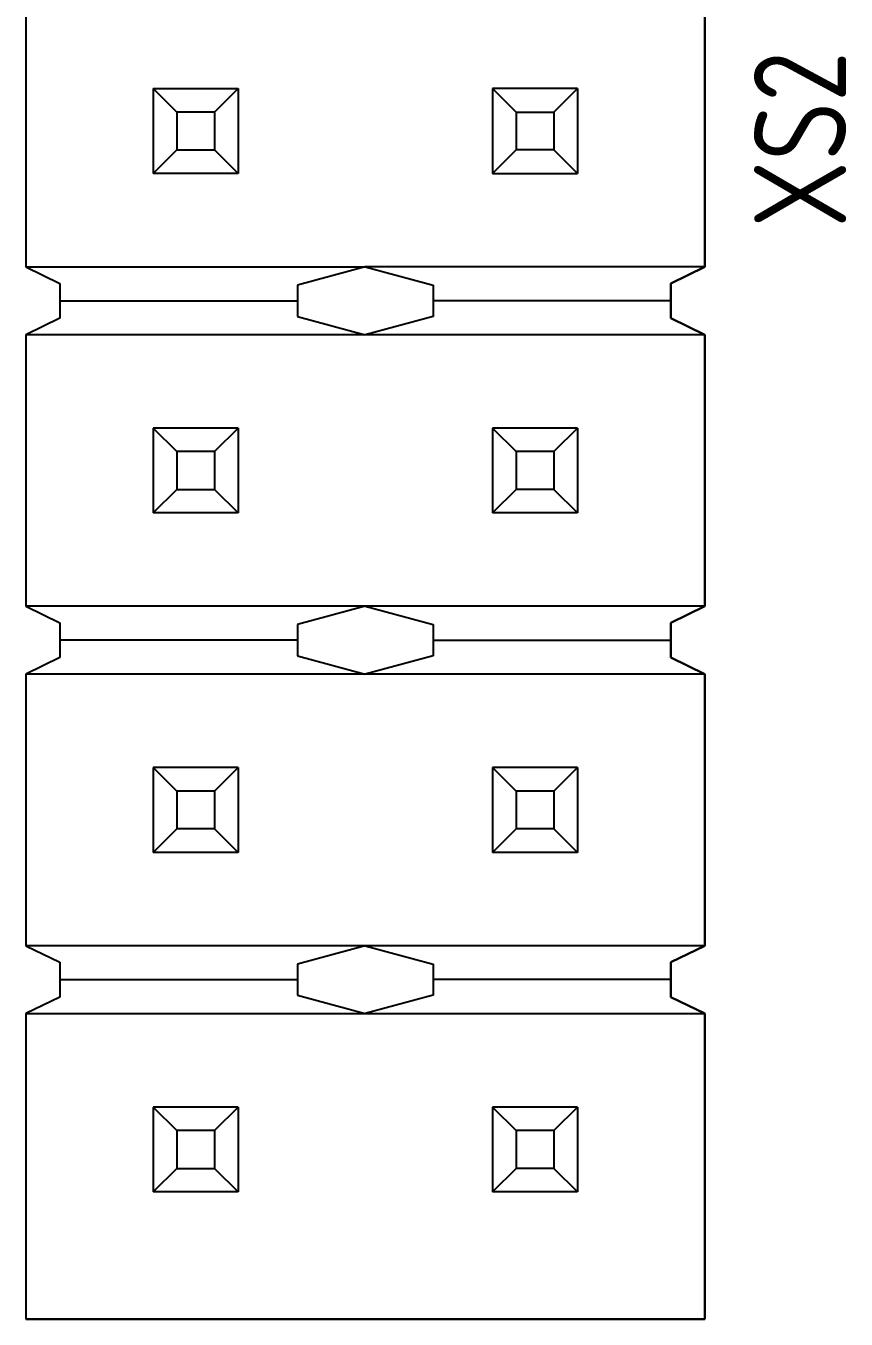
# Model space of a CAD drawing. Header units: inches. Extents: x 0 to 841, y -594 to 0.
# Drawn here: x 440.11 to 452.38, y -284.63 to -265.28 of the extents above; entities that cross this region are included whole.
import ezdxf

# ---------------------------------------------------------------- set-up
doc = ezdxf.new("R2010")
doc.units = ezdxf.units.IN
doc.header["$MEASUREMENT"] = 0
doc.styles.add('GOST type A0', font='', dxfattribs={"height": 2.116667})
doc.styles.get('GOST type A0').set_extended_font_data('GOST type A')

msp = doc.modelspace()

# ---------------------------------------------------------------- linework, layer by layer
at = {"color": 7, "true_color": 0xffffff}
for p, q in [((440.106, -264.822), (440.106, -268.886)), ((440.106, -264.822), (440.106, -268.886)), ((450.266, -268.886), (450.266, -264.822)), ((450.266, -264.822), (450.266, -268.886)), ((442.012, -266.22), (442.364, -266.572)), ((442.012, -266.22), (443.282, -266.22)), ((442.012, -266.22), (442.012, -267.49)), ((443.282, -266.22), (442.93, -266.572)), ((443.282, -266.22), (443.282, -267.49)), ((447.092, -266.22), (447.092, -267.49)), ((447.092, -266.22), (447.444, -266.572)), ((448.362, -266.22), (447.092, -266.22)), ((448.362, -266.22), (448.01, -266.572)), ((448.362, -266.22), (448.362, -267.49)), ((442.364, -266.572), (442.364, -267.138)), ((442.93, -266.572), (442.364, -266.572)), ((442.93, -266.572), (442.93, -267.138)), ((447.444, -266.572), (447.444, -267.138)), ((447.444, -266.572), (448.01, -266.572)), ((448.01, -266.572), (448.01, -267.138)), ((442.364, -267.138), (442.012, -267.49)), ((442.364, -267.138), (442.93, -267.138)), ((442.93, -267.138), (443.282, -267.49)), ((447.444, -267.138), (447.092, -267.49)), ((448.01, -267.138), (447.444, -267.138)), ((448.01, -267.138), (448.362, -267.49)), ((443.282, -267.49), (442.012, -267.49)), ((447.092, -267.49), (448.362, -267.49)), ((440.106, -268.886), (440.614, -269.134)), ((440.106, -268.886), (440.614, -269.134)), ((440.106, -268.886), (445.186, -268.886)), ((445.186, -268.886), (444.17, -269.16)), ((445.186, -268.886), (446.202, -269.16)), ((450.266, -268.886), (445.186, -268.886)), ((449.758, -269.134), (450.266, -268.886)), ((450.266, -268.886), (449.758, -269.134)), ((440.614, -269.134), (440.614, -269.654)), ((440.614, -269.134), (440.614, -269.394)), ((444.17, -269.16), (444.17, -269.394)), ((446.202, -269.16), (446.202, -269.394)), ((449.758, -269.654), (449.758, -269.134)), ((449.758, -269.134), (449.758, -269.394)), ((440.614, -269.394), (440.614, -269.654)), ((440.614, -269.394), (444.17, -269.394)), ((444.17, -269.394), (444.17, -269.628)), ((449.758, -269.394), (446.202, -269.394)), ((446.202, -269.394), (446.202, -269.628)), ((449.758, -269.394), (449.758, -269.654)), ((440.614, -269.654), (440.106, -269.902)), ((440.614, -269.654), (440.106, -269.902)), ((444.17, -269.628), (445.186, -269.902)), ((446.202, -269.628), (445.186, -269.902)), ((450.266, -269.902), (449.758, -269.654)), ((449.758, -269.654), (450.266, -269.902)), ((440.106, -269.902), (440.106, -273.966)), ((440.106, -269.902), (440.106, -273.966)), ((445.186, -269.902), (440.106, -269.902)), ((450.266, -269.902), (445.186, -269.902)), ((450.266, -273.966), (450.266, -269.902)), ((450.266, -269.902), (450.266, -273.966)), ((442.012, -271.3), (442.364, -271.652)), ((443.282, -271.3), (442.012, -271.3)), ((442.012, -271.3), (442.012, -272.57)), ((443.282, -271.3), (442.93, -271.652)), ((443.282, -271.3), (443.282, -272.57)), ((447.092, -271.3), (447.092, -272.57)), ((447.092, -271.3), (447.444, -271.652)), ((448.362, -271.3), (447.092, -271.3)), ((448.362, -271.3), (448.01, -271.652)), ((448.362, -271.3), (448.362, -272.57)), ((442.364, -271.652), (442.364, -272.218)), ((442.93, -271.652), (442.364, -271.652)), ((442.93, -271.652), (442.93, -272.218)), ((447.444, -271.652), (447.444, -272.218)), ((448.01, -271.652), (447.444, -271.652)), ((448.01, -271.652), (448.01, -272.218)), ((442.364, -272.218), (442.012, -272.57)), ((442.364, -272.218), (442.93, -272.218)), ((442.93, -272.218), (443.282, -272.57)), ((447.444, -272.218), (447.092, -272.57)), ((448.01, -272.218), (447.444, -272.218)), ((448.01, -272.218), (448.362, -272.57)), ((443.282, -272.57), (442.012, -272.57)), ((448.362, -272.57), (447.092, -272.57)), ((440.106, -273.966), (440.614, -274.214)), ((440.106, -273.966), (440.614, -274.214)), ((445.186, -273.966), (440.106, -273.966)), ((445.186, -273.966), (444.17, -274.24)), ((445.186, -273.966), (446.202, -274.24)), ((450.266, -273.966), (445.186, -273.966)), ((449.758, -274.214), (450.266, -273.966)), ((450.266, -273.966), (449.758, -274.214)), ((440.614, -274.214), (440.614, -274.734)), ((440.614, -274.214), (440.614, -274.474)), ((449.758, -274.734), (449.758, -274.214)), ((449.758, -274.214), (449.758, -274.474)), ((444.17, -274.24), (444.17, -274.474)), ((446.202, -274.24), (446.202, -274.474)), ((440.614, -274.474), (440.614, -274.734)), ((444.17, -274.474), (440.614, -274.474)), ((444.17, -274.474), (444.17, -274.708)), ((446.202, -274.474), (449.758, -274.474)), ((446.202, -274.474), (446.202, -274.708)), ((449.758, -274.474), (449.758, -274.734)), ((440.614, -274.734), (440.106, -274.982)), ((440.614, -274.734), (440.106, -274.982)), ((444.17, -274.708), (445.186, -274.982)), ((446.202, -274.708), (445.186, -274.982)), ((450.266, -274.982), (449.758, -274.734)), ((449.758, -274.734), (450.266, -274.982)), ((440.106, -274.982), (440.106, -279.046)), ((440.106, -274.982), (440.106, -279.046)), ((445.186, -274.982), (440.106, -274.982)), ((450.266, -274.982), (445.186, -274.982)), ((450.266, -279.046), (450.266, -274.982)), ((450.266, -274.982), (450.266, -279.046)), ((442.012, -276.38), (442.364, -276.732)), ((443.282, -276.38), (442.012, -276.38)), ((442.012, -276.38), (442.012, -277.65)), ((443.282, -276.38), (442.93, -276.732)), ((443.282, -276.38), (443.282, -277.65)), ((447.092, -276.38), (447.092, -277.65)), ((447.092, -276.38), (447.444, -276.732)), ((448.362, -276.38), (447.092, -276.38)), ((448.362, -276.38), (448.01, -276.732)), ((448.362, -276.38), (448.362, -277.65)), ((442.364, -276.732), (442.364, -277.298)), ((442.93, -276.732), (442.364, -276.732)), ((442.93, -276.732), (442.93, -277.298)), ((447.444, -276.732), (447.444, -277.298)), ((448.01, -276.732), (447.444, -276.732)), ((448.01, -276.732), (448.01, -277.298)), ((442.364, -277.298), (442.012, -277.65)), ((442.93, -277.298), (442.364, -277.298)), ((442.93, -277.298), (443.282, -277.65)), ((447.444, -277.298), (447.092, -277.65)), ((448.01, -277.298), (447.444, -277.298)), ((448.01, -277.298), (448.362, -277.65)), ((443.282, -277.65), (442.012, -277.65)), ((448.362, -277.65), (447.092, -277.65)), ((440.106, -279.046), (440.614, -279.294)), ((440.106, -279.046), (440.614, -279.294)), ((445.186, -279.046), (440.106, -279.046)), ((445.186, -279.046), (444.17, -279.32)), ((445.186, -279.046), (446.202, -279.32)), ((450.266, -279.046), (445.186, -279.046)), ((449.758, -279.294), (450.266, -279.046)), ((450.266, -279.046), (449.758, -279.294)), ((440.614, -279.294), (440.614, -279.814)), ((440.614, -279.294), (440.614, -279.554)), ((444.17, -279.32), (444.17, -279.554)), ((446.202, -279.32), (446.202, -279.554)), ((449.758, -279.814), (449.758, -279.294)), ((449.758, -279.294), (449.758, -279.554)), ((440.614, -279.554), (440.614, -279.814)), ((440.614, -279.554), (444.17, -279.554)), ((444.17, -279.554), (444.17, -279.788)), ((449.758, -279.554), (446.202, -279.554)), ((446.202, -279.554), (446.202, -279.788)), ((449.758, -279.554), (449.758, -279.814)), ((440.614, -279.814), (440.106, -280.062)), ((440.614, -279.814), (440.106, -280.062)), ((444.17, -279.788), (445.186, -280.062)), ((446.202, -279.788), (445.186, -280.062)), ((450.266, -280.062), (449.758, -279.814)), ((449.758, -279.814), (450.266, -280.062)), ((440.106, -280.062), (440.106, -284.634)), ((440.106, -280.062), (440.106, -284.634)), ((440.106, -280.062), (445.186, -280.062)), ((445.186, -280.062), (450.266, -280.062)), ((450.266, -284.634), (450.266, -280.062)), ((450.266, -280.062), (450.266, -284.634)), ((442.012, -281.46), (442.364, -281.812)), ((443.282, -281.46), (442.012, -281.46)), ((442.012, -281.46), (442.012, -282.73)), ((443.282, -281.46), (442.93, -281.812)), ((443.282, -281.46), (443.282, -282.73)), ((448.362, -281.46), (447.092, -281.46)), ((447.092, -281.46), (447.444, -281.812)), ((447.092, -281.46), (447.092, -282.73)), ((448.362, -281.46), (448.01, -281.812)), ((448.362, -281.46), (448.362, -282.73)), ((442.364, -281.812), (442.364, -282.378)), ((442.93, -281.812), (442.364, -281.812)), ((442.93, -281.812), (442.93, -282.378)), ((448.01, -281.812), (447.444, -281.812)), ((447.444, -281.812), (447.444, -282.378)), ((448.01, -281.812), (448.01, -282.378)), ((442.364, -282.378), (442.012, -282.73)), ((442.364, -282.378), (442.93, -282.378)), ((442.93, -282.378), (443.282, -282.73)), ((447.444, -282.378), (447.092, -282.73)), ((448.01, -282.378), (447.444, -282.378)), ((448.01, -282.378), (448.362, -282.73)), ((443.282, -282.73), (442.012, -282.73)), ((448.362, -282.73), (447.092, -282.73)), ((440.106, -284.634), (450.266, -284.634)), ((450.266, -284.634), (440.106, -284.634))]:
    msp.add_line(p, q, dxfattribs=at)
at = {"color": 18, "true_color": 0x000000}
for p, q in [((440.106, -264.822), (440.106, -268.886)), ((440.106, -264.822), (440.106, -268.886)), ((450.266, -268.886), (450.266, -264.822)), ((450.266, -264.822), (450.266, -268.886)), ((442.012, -266.22), (442.364, -266.572)), ((442.012, -266.22), (443.282, -266.22)), ((442.012, -266.22), (442.012, -267.49)), ((443.282, -266.22), (442.93, -266.572)), ((443.282, -266.22), (443.282, -267.49)), ((447.092, -266.22), (447.092, -267.49)), ((447.092, -266.22), (447.444, -266.572)), ((448.362, -266.22), (447.092, -266.22)), ((448.362, -266.22), (448.01, -266.572)), ((448.362, -266.22), (448.362, -267.49)), ((442.364, -266.572), (442.364, -267.138)), ((442.93, -266.572), (442.364, -266.572)), ((442.93, -266.572), (442.93, -267.138)), ((447.444, -266.572), (447.444, -267.138)), ((447.444, -266.572), (448.01, -266.572)), ((448.01, -266.572), (448.01, -267.138)), ((442.364, -267.138), (442.012, -267.49)), ((442.364, -267.138), (442.93, -267.138)), ((442.93, -267.138), (443.282, -267.49)), ((447.444, -267.138), (447.092, -267.49)), ((448.01, -267.138), (447.444, -267.138)), ((448.01, -267.138), (448.362, -267.49)), ((443.282, -267.49), (442.012, -267.49)), ((447.092, -267.49), (448.362, -267.49)), ((440.106, -268.886), (440.614, -269.134)), ((440.106, -268.886), (440.614, -269.134)), ((440.106, -268.886), (445.186, -268.886)), ((445.186, -268.886), (444.17, -269.16)), ((445.186, -268.886), (446.202, -269.16)), ((450.266, -268.886), (445.186, -268.886)), ((449.758, -269.134), (450.266, -268.886)), ((450.266, -268.886), (449.758, -269.134)), ((440.614, -269.134), (440.614, -269.654)), ((440.614, -269.134), (440.614, -269.394)), ((444.17, -269.16), (444.17, -269.394)), ((446.202, -269.16), (446.202, -269.394)), ((449.758, -269.654), (449.758, -269.134)), ((449.758, -269.134), (449.758, -269.394)), ((440.614, -269.394), (440.614, -269.654)), ((440.614, -269.394), (444.17, -269.394)), ((444.17, -269.394), (444.17, -269.628)), ((449.758, -269.394), (446.202, -269.394)), ((446.202, -269.394), (446.202, -269.628)), ((449.758, -269.394), (449.758, -269.654)), ((440.614, -269.654), (440.106, -269.902)), ((440.614, -269.654), (440.106, -269.902)), ((444.17, -269.628), (445.186, -269.902)), ((446.202, -269.628), (445.186, -269.902)), ((450.266, -269.902), (449.758, -269.654)), ((449.758, -269.654), (450.266, -269.902)), ((440.106, -269.902), (440.106, -273.966)), ((440.106, -269.902), (440.106, -273.966)), ((445.186, -269.902), (440.106, -269.902)), ((450.266, -269.902), (445.186, -269.902)), ((450.266, -273.966), (450.266, -269.902)), ((450.266, -269.902), (450.266, -273.966)), ((442.012, -271.3), (442.364, -271.652)), ((443.282, -271.3), (442.012, -271.3)), ((442.012, -271.3), (442.012, -272.57)), ((443.282, -271.3), (442.93, -271.652)), ((443.282, -271.3), (443.282, -272.57)), ((447.092, -271.3), (447.092, -272.57)), ((447.092, -271.3), (447.444, -271.652)), ((448.362, -271.3), (447.092, -271.3)), ((448.362, -271.3), (448.01, -271.652)), ((448.362, -271.3), (448.362, -272.57)), ((442.364, -271.652), (442.364, -272.218)), ((442.93, -271.652), (442.364, -271.652)), ((442.93, -271.652), (442.93, -272.218)), ((447.444, -271.652), (447.444, -272.218)), ((448.01, -271.652), (447.444, -271.652)), ((448.01, -271.652), (448.01, -272.218)), ((442.364, -272.218), (442.012, -272.57)), ((442.364, -272.218), (442.93, -272.218)), ((442.93, -272.218), (443.282, -272.57)), ((447.444, -272.218), (447.092, -272.57)), ((448.01, -272.218), (447.444, -272.218)), ((448.01, -272.218), (448.362, -272.57)), ((443.282, -272.57), (442.012, -272.57)), ((448.362, -272.57), (447.092, -272.57)), ((440.106, -273.966), (440.614, -274.214)), ((440.106, -273.966), (440.614, -274.214)), ((445.186, -273.966), (440.106, -273.966)), ((445.186, -273.966), (444.17, -274.24)), ((445.186, -273.966), (446.202, -274.24)), ((450.266, -273.966), (445.186, -273.966)), ((449.758, -274.214), (450.266, -273.966)), ((450.266, -273.966), (449.758, -274.214)), ((440.614, -274.214), (440.614, -274.734)), ((440.614, -274.214), (440.614, -274.474)), ((449.758, -274.734), (449.758, -274.214)), ((449.758, -274.214), (449.758, -274.474)), ((444.17, -274.24), (444.17, -274.474)), ((446.202, -274.24), (446.202, -274.474)), ((440.614, -274.474), (440.614, -274.734)), ((444.17, -274.474), (440.614, -274.474)), ((444.17, -274.474), (444.17, -274.708)), ((446.202, -274.474), (449.758, -274.474)), ((446.202, -274.474), (446.202, -274.708)), ((449.758, -274.474), (449.758, -274.734)), ((440.614, -274.734), (440.106, -274.982)), ((440.614, -274.734), (440.106, -274.982)), ((444.17, -274.708), (445.186, -274.982)), ((446.202, -274.708), (445.186, -274.982)), ((450.266, -274.982), (449.758, -274.734)), ((449.758, -274.734), (450.266, -274.982)), ((440.106, -274.982), (440.106, -279.046)), ((440.106, -274.982), (440.106, -279.046)), ((445.186, -274.982), (440.106, -274.982)), ((450.266, -274.982), (445.186, -274.982)), ((450.266, -279.046), (450.266, -274.982)), ((450.266, -274.982), (450.266, -279.046)), ((442.012, -276.38), (442.364, -276.732)), ((443.282, -276.38), (442.012, -276.38)), ((442.012, -276.38), (442.012, -277.65)), ((443.282, -276.38), (442.93, -276.732)), ((443.282, -276.38), (443.282, -277.65)), ((447.092, -276.38), (447.092, -277.65)), ((447.092, -276.38), (447.444, -276.732)), ((448.362, -276.38), (447.092, -276.38)), ((448.362, -276.38), (448.01, -276.732)), ((448.362, -276.38), (448.362, -277.65)), ((442.364, -276.732), (442.364, -277.298)), ((442.93, -276.732), (442.364, -276.732)), ((442.93, -276.732), (442.93, -277.298)), ((447.444, -276.732), (447.444, -277.298)), ((448.01, -276.732), (447.444, -276.732)), ((448.01, -276.732), (448.01, -277.298)), ((442.364, -277.298), (442.012, -277.65)), ((442.93, -277.298), (442.364, -277.298)), ((442.93, -277.298), (443.282, -277.65)), ((447.444, -277.298), (447.092, -277.65)), ((448.01, -277.298), (447.444, -277.298)), ((448.01, -277.298), (448.362, -277.65)), ((443.282, -277.65), (442.012, -277.65)), ((448.362, -277.65), (447.092, -277.65)), ((440.106, -279.046), (440.614, -279.294)), ((440.106, -279.046), (440.614, -279.294)), ((445.186, -279.046), (440.106, -279.046)), ((445.186, -279.046), (444.17, -279.32)), ((445.186, -279.046), (446.202, -279.32)), ((450.266, -279.046), (445.186, -279.046)), ((449.758, -279.294), (450.266, -279.046)), ((450.266, -279.046), (449.758, -279.294)), ((440.614, -279.294), (440.614, -279.814)), ((440.614, -279.294), (440.614, -279.554)), ((444.17, -279.32), (444.17, -279.554)), ((446.202, -279.32), (446.202, -279.554)), ((449.758, -279.814), (449.758, -279.294)), ((449.758, -279.294), (449.758, -279.554)), ((440.614, -279.554), (440.614, -279.814)), ((440.614, -279.554), (444.17, -279.554)), ((444.17, -279.554), (444.17, -279.788)), ((449.758, -279.554), (446.202, -279.554)), ((446.202, -279.554), (446.202, -279.788)), ((449.758, -279.554), (449.758, -279.814)), ((440.614, -279.814), (440.106, -280.062)), ((440.614, -279.814), (440.106, -280.062)), ((444.17, -279.788), (445.186, -280.062)), ((446.202, -279.788), (445.186, -280.062)), ((450.266, -280.062), (449.758, -279.814)), ((449.758, -279.814), (450.266, -280.062)), ((440.106, -280.062), (440.106, -284.634)), ((440.106, -280.062), (440.106, -284.634)), ((440.106, -280.062), (445.186, -280.062)), ((445.186, -280.062), (450.266, -280.062)), ((450.266, -284.634), (450.266, -280.062)), ((450.266, -280.062), (450.266, -284.634)), ((442.012, -281.46), (442.364, -281.812)), ((443.282, -281.46), (442.012, -281.46)), ((442.012, -281.46), (442.012, -282.73)), ((443.282, -281.46), (442.93, -281.812)), ((443.282, -281.46), (443.282, -282.73)), ((448.362, -281.46), (447.092, -281.46)), ((447.092, -281.46), (447.444, -281.812)), ((447.092, -281.46), (447.092, -282.73)), ((448.362, -281.46), (448.01, -281.812)), ((448.362, -281.46), (448.362, -282.73)), ((442.364, -281.812), (442.364, -282.378)), ((442.93, -281.812), (442.364, -281.812)), ((442.93, -281.812), (442.93, -282.378)), ((448.01, -281.812), (447.444, -281.812)), ((447.444, -281.812), (447.444, -282.378)), ((448.01, -281.812), (448.01, -282.378)), ((442.364, -282.378), (442.012, -282.73)), ((442.364, -282.378), (442.93, -282.378)), ((442.93, -282.378), (443.282, -282.73)), ((447.444, -282.378), (447.092, -282.73)), ((448.01, -282.378), (447.444, -282.378)), ((448.01, -282.378), (448.362, -282.73)), ((443.282, -282.73), (442.012, -282.73)), ((448.362, -282.73), (447.092, -282.73)), ((440.106, -284.634), (450.266, -284.634)), ((450.266, -284.634), (440.106, -284.634))]:
    msp.add_line(p, q, dxfattribs=at)

# ---------------------------------------------------------------- texts
at = {"color": 18, "true_color": 0x000000, "style": 'GOST type A0'}
msp.add_text('XS2', height=1.3796, rotation=90, dxfattribs=at).set_placement((452.383, -268.301))

doc.saveas('drawing.dxf')
